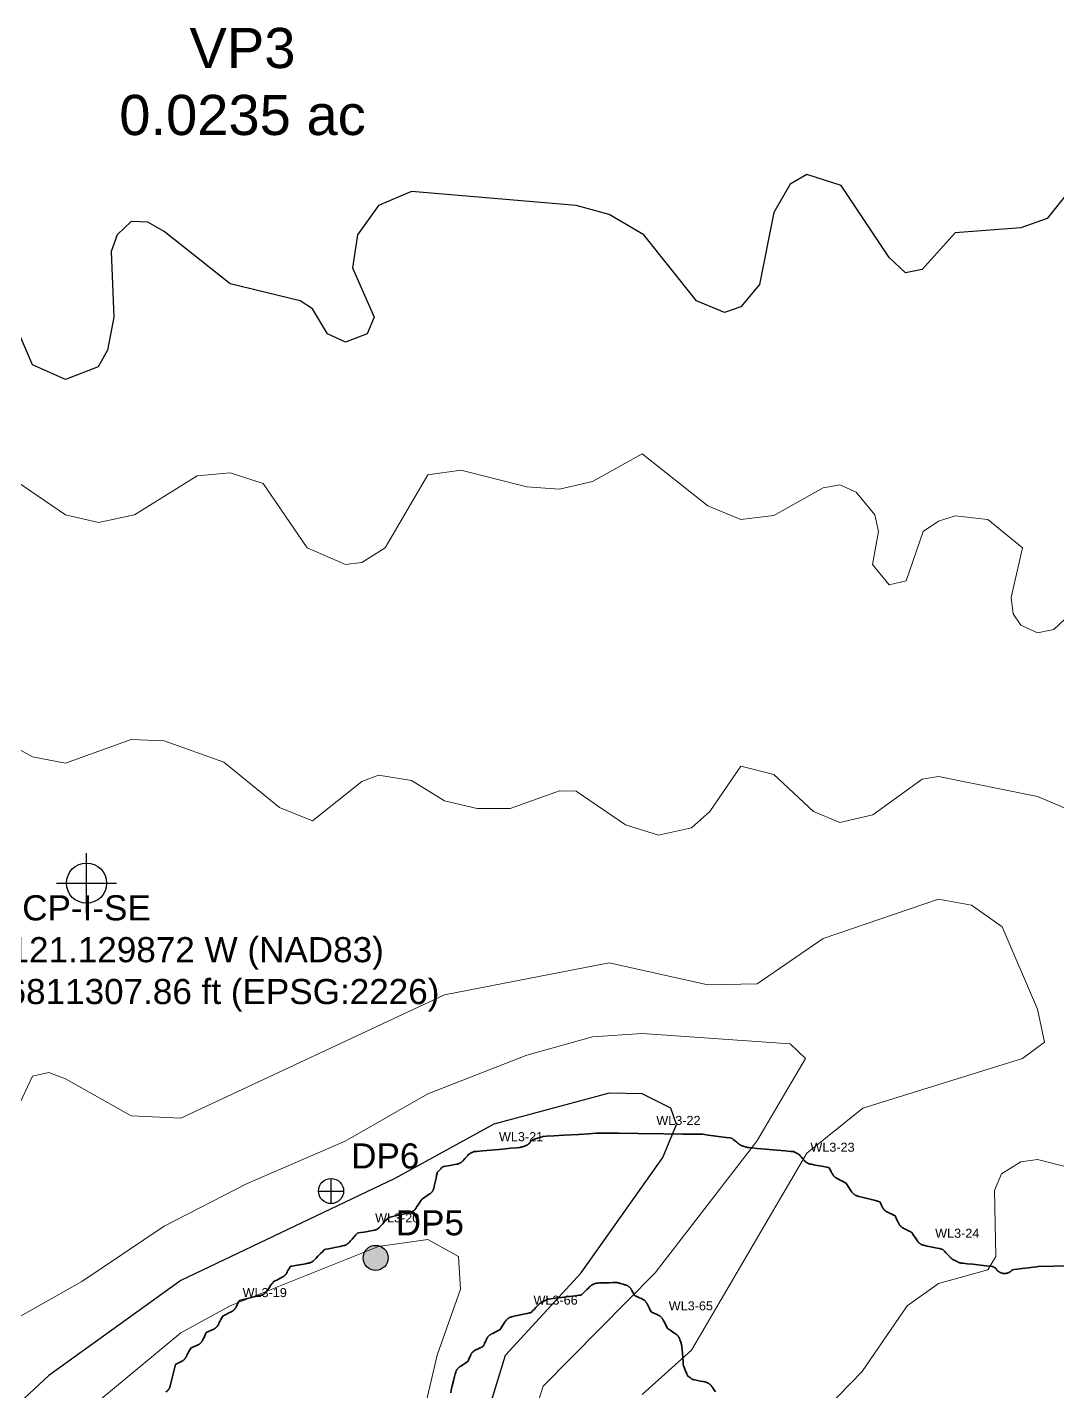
# Model space of a CAD drawing. Extents: x 6810325 to 6812275, y 1878569 to 1880689.
# Drawn here: x 6811296.1 to 6811501.3, y 1879629.4 to 1879901.1 of the extents above; entities that cross this region are included whole.
import ezdxf
from ezdxf.enums import TextEntityAlignment as Align

# ---------------------------------------------------------------- set-up
doc = ezdxf.new("R2010")
doc.units = 21
doc.header["$LTSCALE"] = 10
doc.header["$MEASUREMENT"] = 0
for name, color, linetype, lineweight in [('ANNO-LABELS', 7, 'CONTINUOUS', 18), ('ANNO-POINT-LABELS', 7, 'CONTINUOUS', 13), ('TOPO-CONTOUR-MAJOR', 34, 'CONTINUOUS', 30), ('TOPO-CONTOUR-MINOR', 36, 'CONTINUOUS', 13), ('WETL-CONTROL-POINT', 7, 'CONTINUOUS', 25), ('WETL-DATA-POINT', 7, 'CONTINUOUS', 25), ('WETL-FLAG', 2, 'CONTINUOUS', 13), ('WETL-FLAG-ID', 8, 'CONTINUOUS', 13), ('WETL-WETLAND-SWALE', 82, 'CONTINUOUS', 35)]:
    doc.layers.add(name, color=color, linetype=linetype, lineweight=lineweight)
doc.styles.add('LABEL', font='arial.ttf')

# ---------------------------------------------------------------- blocks, each defined once
blk = doc.blocks.new('DP_WETLAND')
at = {"lineweight": -2}
h = blk.add_hatch(color=0, dxfattribs=at)
h.dxf.hatch_style = 1
edge = h.paths.add_edge_path()
edge.add_arc((0, 0), 2.5, 0, 360)
at = {"color": 0, "lineweight": -2}
blk.add_circle((0, 0), 2.5, dxfattribs=at)
blk = doc.blocks.new('DP_UPLAND')
at = {"color": 0, "lineweight": -2}
for p, q in [((-2.5, 0), (2.5, 0)), ((0, -2.5), (0, 2.5))]:
    blk.add_line(p, q, dxfattribs=at)
blk.add_circle((0, 0), 2.5, dxfattribs=at)
blk = doc.blocks.new('CONTROL_POINT')
at = {"color": 0, "lineweight": -2}
for p, q in [((0, -6), (0, 6)), ((-6, 0), (6, 0))]:
    blk.add_line(p, q, dxfattribs=at)
blk.add_circle((0, 0), 4, dxfattribs=at)

msp = doc.modelspace()

# ---------------------------------------------------------------- linework, layer by layer
at = {"layer": 'TOPO-CONTOUR-MAJOR'}
for points, elevation in [([(6811507.07, 1879872.94), (6811499.16, 1879863.04), (6811493.95, 1879861.16), (6811480.82, 1879860.18), (6811474.26, 1879852.91), (6811470.98, 1879852.22), (6811467.7, 1879855.25), (6811458.15, 1879869.61), (6811451.3, 1879871.8), (6811448.01, 1879869.87), (6811444.73, 1879864.21), (6811441.87, 1879849.92), (6811438.17, 1879845.44), (6811434.89, 1879844.3), (6811429.35, 1879846.64), (6811418.86, 1879859.76), (6811411.93, 1879863.85), (6811405.36, 1879865.63), (6811372.56, 1879868.42), (6811365.99, 1879865.63), (6811361.8, 1879859.76), (6811360.81, 1879853.2), (6811365.14, 1879843.36), (6811363.76, 1879840.08), (6811359.43, 1879838.42), (6811355.86, 1879840.08), (6811352.87, 1879845.05), (6811350.42, 1879846.64), (6811336.47, 1879850.05), (6811323.34, 1879860.47), (6811320.06, 1879862.32), (6811316.78, 1879862.42), (6811313.99, 1879859.76), (6811312.78, 1879856.48), (6811313.32, 1879843.36), (6811312.04, 1879836.8), (6811310.19, 1879833.52), (6811303.66, 1879830.95), (6811297.1, 1879833.9), (6811290.53, 1879849.12)], 205), ([(6811383.25, 1879610.42), (6811391.33, 1879636.67), (6811406.38, 1879653.07), (6811422.63, 1879676.04), (6811425.34, 1879682.6), (6811424.23, 1879685.88), (6811418.49, 1879688.73), (6811411.93, 1879688.84), (6811388.96, 1879682.7), (6811369.27, 1879671.85), (6811326.62, 1879651.52), (6811300.38, 1879632.63), (6811290.55, 1879623.54)], 200)]:
    msp.add_lwpolyline(points, dxfattribs=dict(at, elevation=elevation))
at = {"layer": 'TOPO-CONTOUR-MINOR'}
for points, elevation in [([(6811503.81, 1879784.3), (6811500.51, 1879781.16), (6811497.23, 1879780.52), (6811493.95, 1879782.02), (6811492.42, 1879784.3), (6811492.03, 1879787.59), (6811494.24, 1879797.43), (6811487.38, 1879803.1), (6811480.82, 1879803.79), (6811477.54, 1879802.76), (6811474.45, 1879800.71), (6811471.12, 1879790.87), (6811467.7, 1879790.08), (6811464.37, 1879794.15), (6811465.6, 1879800.71), (6811464.83, 1879803.99), (6811461.14, 1879808.52), (6811457.86, 1879809.99), (6811454.58, 1879809.43), (6811444.73, 1879803.86), (6811438.17, 1879803.1), (6811431.61, 1879805.81), (6811418.49, 1879816.17), (6811408.64, 1879810.64), (6811402.08, 1879809.16), (6811395.52, 1879809.58), (6811382.4, 1879812.93), (6811375.84, 1879811.96), (6811367.35, 1879797.43), (6811362.71, 1879794.5), (6811359.43, 1879794.16), (6811351.79, 1879797.43), (6811343.03, 1879810.28), (6811336.47, 1879812.38), (6811329.9, 1879811.78), (6811317.39, 1879803.99), (6811310.22, 1879802.48), (6811303.66, 1879804.02), (6811293.82, 1879810.7)], 204), ([(6811512.19, 1879741.65), (6811497.23, 1879747.91), (6811477.54, 1879751.91), (6811474.26, 1879751.39), (6811464.42, 1879744.26), (6811457.86, 1879742.74), (6811452.65, 1879744.93), (6811444.73, 1879752.3), (6811438.17, 1879753.94), (6811431.99, 1879744.93), (6811428.33, 1879741.69), (6811421.77, 1879740.24), (6811415.21, 1879742.29), (6811405.36, 1879748.99), (6811402.08, 1879749.06), (6811392.24, 1879745.56), (6811385.68, 1879745.53), (6811379.12, 1879747.07), (6811372.56, 1879751.12), (6811365.99, 1879752.17), (6811362.71, 1879750.93), (6811352.87, 1879743.11), (6811346.31, 1879745.71), (6811335.24, 1879754.78), (6811323.34, 1879759.02), (6811316.78, 1879759.26), (6811303.66, 1879754.58), (6811297.1, 1879755.84), (6811287.25, 1879761.24)], 203), ([(6811418.49, 1879628.82), (6811428.33, 1879637.68), (6811451.3, 1879676.89), (6811462.47, 1879685.88), (6811494.28, 1879695.72), (6811498.66, 1879699), (6811497.24, 1879705.56), (6811490.2, 1879721.97), (6811484.1, 1879726.29), (6811477.54, 1879727.47), (6811454.58, 1879719.68), (6811441.45, 1879710.6), (6811431.61, 1879710.45), (6811411.93, 1879714.82), (6811379.12, 1879708.42), (6811326.62, 1879683.85), (6811316.78, 1879684.32), (6811303.66, 1879691.67), (6811300.38, 1879692.99), (6811297.1, 1879692.26), (6811294.1, 1879685.88)], 202), ([(6811391.29, 1879607.14), (6811398.8, 1879630.48), (6811421.1, 1879653.07), (6811441.37, 1879679.32), (6811451.03, 1879695.72), (6811448.01, 1879698.69), (6811418.49, 1879700.74), (6811408.64, 1879700.08), (6811395.52, 1879696.41), (6811375.84, 1879688.69), (6811359.4, 1879679.32), (6811339.75, 1879670.77), (6811323.34, 1879662.34), (6811306.94, 1879651.35), (6811283.97, 1879638.42), (6811270.85, 1879632.55), (6811264.29, 1879627.27)], 201), ([(6811448.01, 1879618.7), (6811462.3, 1879633.39), (6811471.26, 1879646.51), (6811477.54, 1879650.92), (6811487.38, 1879653.69), (6811488.94, 1879656.35), (6811488.68, 1879669.48), (6811490.07, 1879672.76), (6811493.95, 1879675.2), (6811497.23, 1879675.65), (6811503.79, 1879673.95)], 203), ([(6811372.31, 1879613.7), (6811377.68, 1879636.67), (6811382.35, 1879649.79), (6811381.93, 1879656.35), (6811375.84, 1879659.68), (6811365.99, 1879658.31), (6811336.47, 1879646.51), (6811326.62, 1879641.1), (6811297.1, 1879616.62)], 199)]:
    msp.add_lwpolyline(points, dxfattribs=dict(at, elevation=elevation))
at = {"layer": 'WETL-FLAG'}
for p in [(6811420.14, 1879680.78), (6811388.8, 1879677.54), (6811450.82, 1879675.44), (6811364.13, 1879661.37), (6811475.66, 1879658.31), (6811337.75, 1879646.49), (6811395.68, 1879644.99), (6811422.61, 1879643.85)]:
    msp.add_point(p, dxfattribs=at)
at = {"layer": 'WETL-WETLAND-SWALE'}
for points in [[(6811323.67, 1879629.35), (6811323.82, 1879629.45), (6811323.86, 1879629.48), (6811323.9, 1879629.52), (6811323.94, 1879629.55), (6811323.98, 1879629.59), (6811324.01, 1879629.62), (6811324.05, 1879629.66), (6811324.09, 1879629.7), (6811324.12, 1879629.73), (6811324.15, 1879629.77), (6811324.19, 1879629.81), (6811324.22, 1879629.86), (6811324.25, 1879629.9), (6811324.28, 1879629.94), (6811324.3, 1879629.98), (6811324.33, 1879630.03), (6811324.36, 1879630.07), (6811324.38, 1879630.12), (6811324.4, 1879630.16), (6811324.43, 1879630.21), (6811324.45, 1879630.26), (6811324.47, 1879630.3), (6811324.48, 1879630.35), (6811324.5, 1879630.4), (6811324.52, 1879630.45), (6811324.53, 1879630.5), (6811324.61, 1879630.8), (6811324.74, 1879631.35), (6811324.93, 1879632.15), (6811325.19, 1879633.2), (6811325.38, 1879634), (6811325.5, 1879634.53), (6811325.57, 1879634.8), (6811325.57, 1879634.81), (6811325.58, 1879634.82), (6811325.59, 1879634.83), (6811325.59, 1879634.84), (6811325.6, 1879634.84), (6811325.69, 1879634.89), (6811325.84, 1879634.96), (6811326.07, 1879635.08), (6811326.38, 1879635.23), (6811326.61, 1879635.35), (6811326.79, 1879635.44), (6811326.9, 1879635.49), (6811326.94, 1879635.52), (6811326.99, 1879635.55), (6811327.03, 1879635.58), (6811327.08, 1879635.6), (6811327.12, 1879635.64), (6811327.16, 1879635.67), (6811327.2, 1879635.7), (6811327.24, 1879635.73), (6811327.28, 1879635.77), (6811327.32, 1879635.8), (6811327.35, 1879635.84), (6811327.39, 1879635.88), (6811327.43, 1879635.92), (6811327.46, 1879635.96), (6811327.49, 1879636), (6811327.53, 1879636.04), (6811327.56, 1879636.08), (6811327.59, 1879636.12), (6811327.62, 1879636.17), (6811327.64, 1879636.21), (6811327.67, 1879636.25), (6811327.75, 1879636.4), (6811327.87, 1879636.64), (6811328.05, 1879636.97), (6811328.27, 1879637.41), (6811328.44, 1879637.73), (6811328.56, 1879637.96), (6811328.62, 1879638.07), (6811328.63, 1879638.08), (6811328.63, 1879638.09), (6811328.64, 1879638.1), (6811328.65, 1879638.11), (6811328.66, 1879638.11), (6811328.75, 1879638.15), (6811328.92, 1879638.22), (6811329.17, 1879638.33), (6811329.49, 1879638.47), (6811329.74, 1879638.58), (6811329.93, 1879638.66), (6811330.05, 1879638.71), (6811330.09, 1879638.73), (6811330.14, 1879638.76), (6811330.18, 1879638.78), (6811330.23, 1879638.81), (6811330.27, 1879638.84), (6811330.31, 1879638.86), (6811330.36, 1879638.89), (6811330.4, 1879638.93), (6811330.44, 1879638.96), (6811330.48, 1879638.99), (6811330.52, 1879639.02), (6811330.56, 1879639.06), (6811330.59, 1879639.09), (6811330.63, 1879639.13), (6811330.66, 1879639.17), (6811330.7, 1879639.21), (6811330.73, 1879639.25), (6811330.76, 1879639.29), (6811330.79, 1879639.33), (6811330.83, 1879639.37), (6811330.85, 1879639.41), (6811330.88, 1879639.46), (6811330.91, 1879639.5), (6811330.93, 1879639.55), (6811330.96, 1879639.59), (6811331.02, 1879639.72), (6811331.12, 1879639.92), (6811331.26, 1879640.21), (6811331.43, 1879640.58), (6811331.56, 1879640.86), (6811331.65, 1879641.05), (6811331.7, 1879641.15), (6811331.7, 1879641.16), (6811331.71, 1879641.17), (6811331.72, 1879641.18), (6811331.73, 1879641.18), (6811331.74, 1879641.19), (6811331.83, 1879641.23), (6811332.01, 1879641.31), (6811332.27, 1879641.43), (6811332.62, 1879641.58), (6811332.89, 1879641.71), (6811333.08, 1879641.79), (6811333.2, 1879641.85), (6811333.24, 1879641.87), (6811333.28, 1879641.89), (6811333.32, 1879641.92), (6811333.36, 1879641.94), (6811333.4, 1879641.97), (6811333.44, 1879641.99), (6811333.48, 1879642.02), (6811333.52, 1879642.05), (6811333.56, 1879642.08), (6811333.6, 1879642.11), (6811333.63, 1879642.14), (6811333.67, 1879642.17), (6811333.7, 1879642.21), (6811333.74, 1879642.24), (6811333.77, 1879642.27), (6811333.8, 1879642.31), (6811333.83, 1879642.35), (6811333.86, 1879642.38), (6811333.89, 1879642.42), (6811333.92, 1879642.46), (6811333.95, 1879642.5), (6811333.98, 1879642.54), (6811334, 1879642.58), (6811334.03, 1879642.62), (6811334.05, 1879642.66), (6811334.12, 1879642.79), (6811334.24, 1879643.03), (6811334.41, 1879643.35), (6811334.63, 1879643.78), (6811334.8, 1879644.09), (6811334.91, 1879644.31), (6811334.97, 1879644.43), (6811334.98, 1879644.44), (6811334.99, 1879644.45), (6811334.99, 1879644.45), (6811335, 1879644.46), (6811335.02, 1879644.47), (6811335.13, 1879644.53), (6811335.35, 1879644.64), (6811335.67, 1879644.8), (6811336.09, 1879645.01), (6811336.42, 1879645.18), (6811336.66, 1879645.3), (6811336.8, 1879645.37), (6811336.84, 1879645.4), (6811336.89, 1879645.42), (6811336.93, 1879645.45), (6811336.98, 1879645.48), (6811337.02, 1879645.51), (6811337.06, 1879645.55), (6811337.1, 1879645.58), (6811337.14, 1879645.61), (6811337.18, 1879645.65), (6811337.22, 1879645.68), (6811337.26, 1879645.72), (6811337.29, 1879645.76), (6811337.33, 1879645.8), (6811337.36, 1879645.84), (6811337.4, 1879645.88), (6811337.43, 1879645.92), (6811337.46, 1879645.96), (6811337.49, 1879646.01), (6811337.52, 1879646.05), (6811337.55, 1879646.1), (6811337.57, 1879646.14), (6811337.63, 1879646.26), (6811337.73, 1879646.44), (6811337.85, 1879646.69), (6811338.02, 1879647.01), (6811338.14, 1879647.25), (6811338.22, 1879647.41), (6811338.27, 1879647.5), (6811338.27, 1879647.51), (6811338.28, 1879647.52), (6811338.29, 1879647.52), (6811338.3, 1879647.53), (6811338.31, 1879647.53), (6811338.58, 1879647.6), (6811339.12, 1879647.73), (6811339.92, 1879647.93), (6811340.98, 1879648.19), (6811341.78, 1879648.39), (6811342.34, 1879648.52), (6811342.64, 1879648.6), (6811342.69, 1879648.61), (6811342.74, 1879648.63), (6811342.78, 1879648.65), (6811342.83, 1879648.67), (6811342.88, 1879648.69), (6811342.93, 1879648.71), (6811342.97, 1879648.73), (6811343.02, 1879648.75), (6811343.06, 1879648.78), (6811343.11, 1879648.8), (6811343.15, 1879648.83), (6811343.19, 1879648.86), (6811343.24, 1879648.89), (6811343.28, 1879648.92), (6811343.32, 1879648.95), (6811343.36, 1879648.98), (6811343.4, 1879649.01), (6811343.44, 1879649.05), (6811343.47, 1879649.08), (6811343.51, 1879649.12), (6811343.55, 1879649.15), (6811343.58, 1879649.19), (6811343.61, 1879649.23), (6811343.65, 1879649.27), (6811343.68, 1879649.31), (6811343.78, 1879649.45), (6811343.96, 1879649.7), (6811344.21, 1879650.06), (6811344.53, 1879650.52), (6811344.78, 1879650.87), (6811344.94, 1879651.1), (6811345.03, 1879651.22), (6811345.03, 1879651.23), (6811345.04, 1879651.24), (6811345.05, 1879651.25), (6811345.06, 1879651.25), (6811345.07, 1879651.26), (6811345.19, 1879651.32), (6811345.42, 1879651.44), (6811345.76, 1879651.62), (6811346.21, 1879651.86), (6811346.56, 1879652.04), (6811346.81, 1879652.17), (6811346.95, 1879652.24), (6811347, 1879652.27), (6811347.04, 1879652.3), (6811347.08, 1879652.32), (6811347.12, 1879652.35), (6811347.16, 1879652.38), (6811347.2, 1879652.41), (6811347.24, 1879652.44), (6811347.28, 1879652.47), (6811347.31, 1879652.51), (6811347.35, 1879652.54), (6811347.39, 1879652.57), (6811347.42, 1879652.61), (6811347.45, 1879652.65), (6811347.49, 1879652.68), (6811347.52, 1879652.72), (6811347.55, 1879652.76), (6811347.58, 1879652.8), (6811347.61, 1879652.84), (6811347.64, 1879652.88), (6811347.66, 1879652.92), (6811347.69, 1879652.97), (6811347.75, 1879653.08), (6811347.85, 1879653.25), (6811347.98, 1879653.5), (6811348.15, 1879653.81), (6811348.28, 1879654.05), (6811348.37, 1879654.21), (6811348.41, 1879654.3), (6811348.42, 1879654.31), (6811348.43, 1879654.31), (6811348.44, 1879654.32), (6811348.45, 1879654.33), (6811348.46, 1879654.33), (6811348.69, 1879654.37), (6811349.15, 1879654.46), (6811349.84, 1879654.58), (6811350.74, 1879654.75), (6811351.44, 1879654.88), (6811351.91, 1879654.97), (6811352.18, 1879655.02), (6811352.23, 1879655.03), (6811352.28, 1879655.04), (6811352.33, 1879655.06), (6811352.38, 1879655.07), (6811352.42, 1879655.09), (6811352.47, 1879655.11), (6811352.52, 1879655.12), (6811352.56, 1879655.14), (6811352.61, 1879655.17), (6811352.66, 1879655.19), (6811352.7, 1879655.21), (6811352.75, 1879655.24), (6811352.79, 1879655.26), (6811352.83, 1879655.29), (6811352.88, 1879655.32), (6811352.92, 1879655.35), (6811352.96, 1879655.38), (6811353, 1879655.41), (6811353.04, 1879655.44), (6811353.08, 1879655.48), (6811353.11, 1879655.51), (6811353.27, 1879655.67), (6811353.55, 1879655.95), (6811353.95, 1879656.36), (6811354.47, 1879656.89), (6811354.86, 1879657.28), (6811355.13, 1879657.55), (6811355.26, 1879657.69), (6811355.27, 1879657.7), (6811355.28, 1879657.71), (6811355.29, 1879657.71), (6811355.3, 1879657.72), (6811355.31, 1879657.72), (6811355.56, 1879657.77), (6811356.03, 1879657.86), (6811356.72, 1879658), (6811357.65, 1879658.19), (6811358.36, 1879658.33), (6811358.84, 1879658.43), (6811359.11, 1879658.48), (6811359.15, 1879658.49), (6811359.2, 1879658.51), (6811359.24, 1879658.52), (6811359.29, 1879658.53), (6811359.33, 1879658.55), (6811359.37, 1879658.57), (6811359.42, 1879658.58), (6811359.46, 1879658.6), (6811359.5, 1879658.62), (6811359.54, 1879658.64), (6811359.58, 1879658.66), (6811359.62, 1879658.68), (6811359.66, 1879658.71), (6811359.7, 1879658.73), (6811359.74, 1879658.76), (6811359.78, 1879658.78), (6811359.82, 1879658.81), (6811359.85, 1879658.83), (6811359.89, 1879658.86), (6811359.93, 1879658.89), (6811359.96, 1879658.92), (6811360, 1879658.95), (6811360.03, 1879658.98), (6811360.06, 1879659.02), (6811360.09, 1879659.05), (6811360.22, 1879659.19), (6811360.44, 1879659.44), (6811360.76, 1879659.79), (6811361.17, 1879660.26), (6811361.48, 1879660.61), (6811361.69, 1879660.84), (6811361.8, 1879660.96), (6811361.81, 1879660.97), (6811361.82, 1879660.98), (6811361.83, 1879660.98), (6811361.84, 1879660.99), (6811361.85, 1879660.99), (6811362.06, 1879661.03), (6811362.47, 1879661.09), (6811363.07, 1879661.19), (6811363.86, 1879661.32), (6811364.47, 1879661.43), (6811364.9, 1879661.5), (6811365.13, 1879661.54), (6811365.18, 1879661.55), (6811365.22, 1879661.56), (6811365.27, 1879661.57), (6811365.31, 1879661.58), (6811365.36, 1879661.6), (6811365.4, 1879661.61), (6811365.45, 1879661.63), (6811365.49, 1879661.65), (6811365.53, 1879661.66), (6811365.58, 1879661.68), (6811365.62, 1879661.7), (6811365.66, 1879661.72), (6811365.7, 1879661.75), (6811365.74, 1879661.77), (6811365.78, 1879661.79), (6811365.82, 1879661.82), (6811365.86, 1879661.85), (6811365.9, 1879661.87), (6811365.94, 1879661.9), (6811365.98, 1879661.93), (6811366.01, 1879661.96), (6811366.05, 1879661.99), (6811366.08, 1879662.02), (6811366.12, 1879662.05), (6811366.15, 1879662.09), (6811366.29, 1879662.23), (6811366.52, 1879662.48), (6811366.86, 1879662.85), (6811367.3, 1879663.33), (6811367.64, 1879663.69), (6811367.86, 1879663.93), (6811367.98, 1879664.05), (6811367.99, 1879664.06), (6811368, 1879664.07), (6811368.01, 1879664.08), (6811368.02, 1879664.08), (6811368.03, 1879664.08), (6811368.3, 1879664.15), (6811368.83, 1879664.28), (6811369.63, 1879664.46), (6811370.68, 1879664.71), (6811371.48, 1879664.9), (6811372.03, 1879665.04), (6811372.33, 1879665.11), (6811372.37, 1879665.12), (6811372.42, 1879665.14), (6811372.46, 1879665.15), (6811372.51, 1879665.17), (6811372.55, 1879665.19), (6811372.59, 1879665.2), (6811372.64, 1879665.22), (6811372.68, 1879665.24), (6811372.72, 1879665.27), (6811372.76, 1879665.29), (6811372.8, 1879665.31), (6811372.85, 1879665.34), (6811372.89, 1879665.36), (6811372.92, 1879665.39), (6811372.96, 1879665.41), (6811373, 1879665.44), (6811373.04, 1879665.47), (6811373.08, 1879665.5), (6811373.11, 1879665.53), (6811373.15, 1879665.56), (6811373.18, 1879665.6), (6811373.22, 1879665.63), (6811373.25, 1879665.66), (6811373.28, 1879665.7), (6811373.31, 1879665.74), (6811373.34, 1879665.77), (6811373.37, 1879665.81), (6811373.4, 1879665.85), (6811373.43, 1879665.89), (6811373.52, 1879666.02), (6811373.67, 1879666.26), (6811373.89, 1879666.59), (6811374.17, 1879667.02), (6811374.39, 1879667.35), (6811374.53, 1879667.57), (6811374.61, 1879667.68), (6811374.61, 1879667.69), (6811374.62, 1879667.7), (6811374.63, 1879667.71), (6811374.64, 1879667.72), (6811374.65, 1879667.73), (6811374.75, 1879667.8), (6811374.95, 1879667.93), (6811375.24, 1879668.12), (6811375.62, 1879668.38), (6811375.92, 1879668.58), (6811376.13, 1879668.72), (6811376.25, 1879668.8), (6811376.29, 1879668.83), (6811376.33, 1879668.86), (6811376.37, 1879668.89), (6811376.41, 1879668.92), (6811376.44, 1879668.95), (6811376.48, 1879668.99), (6811376.51, 1879669.02), (6811376.54, 1879669.06), (6811376.58, 1879669.09), (6811376.61, 1879669.13), (6811376.64, 1879669.16), (6811376.67, 1879669.2), (6811376.7, 1879669.24), (6811376.72, 1879669.28), (6811376.75, 1879669.32), (6811376.78, 1879669.36), (6811376.8, 1879669.4), (6811376.83, 1879669.44), (6811376.85, 1879669.48), (6811376.87, 1879669.53), (6811376.89, 1879669.57), (6811376.91, 1879669.61), (6811376.93, 1879669.66), (6811376.95, 1879669.7), (6811376.97, 1879669.75), (6811376.98, 1879669.79), (6811377, 1879669.84), (6811377.01, 1879669.88), (6811377.02, 1879669.93), (6811377.07, 1879670.16), (6811377.16, 1879670.56), (6811377.29, 1879671.15), (6811377.46, 1879671.91), (6811377.58, 1879672.49), (6811377.67, 1879672.87), (6811377.71, 1879673.07), (6811377.71, 1879673.09), (6811377.72, 1879673.1), (6811377.72, 1879673.11), (6811377.73, 1879673.12), (6811377.74, 1879673.12), (6811377.81, 1879673.19), (6811377.94, 1879673.32), (6811378.13, 1879673.52), (6811378.39, 1879673.77), (6811378.58, 1879673.96), (6811378.71, 1879674.09), (6811378.78, 1879674.16), (6811378.79, 1879674.17), (6811378.8, 1879674.17), (6811378.81, 1879674.18), (6811378.83, 1879674.18), (6811378.84, 1879674.19), (6811379.02, 1879674.22), (6811379.38, 1879674.29), (6811379.91, 1879674.39), (6811380.62, 1879674.52), (6811381.16, 1879674.62), (6811381.54, 1879674.7), (6811381.75, 1879674.74), (6811381.8, 1879674.75), (6811381.84, 1879674.76), (6811381.89, 1879674.77), (6811381.93, 1879674.79), (6811381.98, 1879674.8), (6811382.02, 1879674.82), (6811382.07, 1879674.84), (6811382.11, 1879674.86), (6811382.16, 1879674.88), (6811382.2, 1879674.9), (6811382.24, 1879674.92), (6811382.28, 1879674.94), (6811382.32, 1879674.96), (6811382.36, 1879674.99), (6811382.41, 1879675.02), (6811382.44, 1879675.04), (6811382.48, 1879675.07), (6811382.52, 1879675.1), (6811382.56, 1879675.13), (6811382.6, 1879675.16), (6811382.63, 1879675.19), (6811382.67, 1879675.22), (6811382.7, 1879675.25), (6811382.74, 1879675.29), (6811382.77, 1879675.32), (6811382.86, 1879675.43), (6811383.02, 1879675.6), (6811383.23, 1879675.84), (6811383.5, 1879676.16), (6811383.71, 1879676.39), (6811383.85, 1879676.56), (6811383.92, 1879676.64), (6811383.93, 1879676.65), (6811383.94, 1879676.66), (6811383.95, 1879676.66), (6811383.96, 1879676.67), (6811383.97, 1879676.68), (6811384.04, 1879676.71), (6811384.17, 1879676.78), (6811384.36, 1879676.87), (6811384.61, 1879677), (6811384.8, 1879677.09), (6811384.93, 1879677.15), (6811385, 1879677.19), (6811385.01, 1879677.19), (6811385.02, 1879677.2), (6811385.03, 1879677.2), (6811385.04, 1879677.2), (6811385.05, 1879677.2), (6811385.62, 1879677.25), (6811386.75, 1879677.36), (6811388.43, 1879677.51), (6811390.67, 1879677.71), (6811392.36, 1879677.87), (6811393.51, 1879677.97), (6811394.11, 1879678.03), (6811394.16, 1879678.04), (6811394.21, 1879678.05), (6811394.26, 1879678.06), (6811394.31, 1879678.07), (6811394.36, 1879678.08), (6811394.45, 1879678.11), (6811394.57, 1879678.14), (6811394.72, 1879678.19), (6811394.9, 1879678.25), (6811395.06, 1879678.29), (6811395.17, 1879678.33), (6811395.26, 1879678.36), (6811395.31, 1879678.38), (6811395.36, 1879678.4), (6811395.41, 1879678.42), (6811395.46, 1879678.44), (6811395.5, 1879678.47), (6811395.55, 1879678.49), (6811395.6, 1879678.52), (6811395.65, 1879678.55), (6811395.69, 1879678.58), (6811395.73, 1879678.61), (6811395.78, 1879678.64), (6811395.82, 1879678.67), (6811395.86, 1879678.71), (6811395.9, 1879678.74), (6811395.94, 1879678.78), (6811395.98, 1879678.81), (6811396.02, 1879678.85), (6811396.08, 1879678.92), (6811396.17, 1879679.01), (6811396.28, 1879679.14), (6811396.42, 1879679.29), (6811396.52, 1879679.4), (6811396.59, 1879679.48), (6811396.63, 1879679.53), (6811396.64, 1879679.54), (6811396.65, 1879679.54), (6811396.66, 1879679.55), (6811396.67, 1879679.56), (6811396.69, 1879679.56), (6811396.82, 1879679.6), (6811397.07, 1879679.68), (6811397.44, 1879679.8), (6811397.94, 1879679.96), (6811398.31, 1879680.07), (6811398.57, 1879680.15), (6811398.7, 1879680.19), (6811398.71, 1879680.2), (6811398.73, 1879680.2), (6811398.74, 1879680.2), (6811398.76, 1879680.2), (6811398.77, 1879680.21), (6811399.49, 1879680.25), (6811400.9, 1879680.34), (6811403.01, 1879680.47), (6811405.81, 1879680.64), (6811407.92, 1879680.77), (6811409.34, 1879680.86), (6811410.05, 1879680.9), (6811410.07, 1879680.91), (6811411.36, 1879680.89), (6811413.91, 1879680.86), (6811417.73, 1879680.81), (6811422.81, 1879680.75), (6811426.64, 1879680.7), (6811429.19, 1879680.67), (6811430.49, 1879680.65), (6811430.52, 1879680.65), (6811430.9, 1879680.6), (6811431.63, 1879680.5), (6811432.71, 1879680.36), (6811434.15, 1879680.18), (6811435.23, 1879680.04), (6811435.95, 1879679.94), (6811436.32, 1879679.89), (6811436.33, 1879679.89), (6811436.34, 1879679.89), (6811436.35, 1879679.88), (6811436.36, 1879679.88), (6811436.37, 1879679.87), (6811436.47, 1879679.8), (6811436.65, 1879679.65), (6811436.91, 1879679.43), (6811437.27, 1879679.14), (6811437.54, 1879678.92), (6811437.74, 1879678.76), (6811437.85, 1879678.67), (6811437.89, 1879678.64), (6811437.93, 1879678.61), (6811437.97, 1879678.59), (6811438.01, 1879678.56), (6811438.05, 1879678.54), (6811438.09, 1879678.51), (6811438.13, 1879678.49), (6811438.18, 1879678.47), (6811438.22, 1879678.45), (6811438.26, 1879678.43), (6811438.31, 1879678.41), (6811438.35, 1879678.39), (6811438.4, 1879678.38), (6811438.49, 1879678.35), (6811438.62, 1879678.31), (6811438.8, 1879678.25), (6811439.03, 1879678.18), (6811439.21, 1879678.12), (6811439.35, 1879678.08), (6811439.44, 1879678.05), (6811439.5, 1879678.04), (6811439.55, 1879678.03), (6811439.6, 1879678.02), (6811439.65, 1879678.01), (6811439.71, 1879678), (6811440.3, 1879677.95), (6811441.43, 1879677.84), (6811443.1, 1879677.69), (6811445.32, 1879677.5), (6811446.98, 1879677.35), (6811448.09, 1879677.25), (6811448.65, 1879677.2), (6811448.66, 1879677.2), (6811448.68, 1879677.19), (6811448.69, 1879677.19), (6811448.7, 1879677.19), (6811448.71, 1879677.18), (6811448.78, 1879677.15), (6811448.91, 1879677.09), (6811449.09, 1879676.99), (6811449.34, 1879676.87), (6811449.53, 1879676.78), (6811449.66, 1879676.71), (6811449.73, 1879676.68), (6811449.74, 1879676.67), (6811449.75, 1879676.66), (6811449.76, 1879676.66), (6811449.76, 1879676.65), (6811449.77, 1879676.64), (6811449.85, 1879676.56), (6811449.99, 1879676.39), (6811450.19, 1879676.16), (6811450.47, 1879675.84), (6811450.68, 1879675.6), (6811450.83, 1879675.43), (6811450.92, 1879675.32), (6811450.96, 1879675.29), (6811450.99, 1879675.25), (6811451.03, 1879675.22), (6811451.06, 1879675.19), (6811451.1, 1879675.16), (6811451.13, 1879675.13), (6811451.17, 1879675.1), (6811451.21, 1879675.07), (6811451.25, 1879675.04), (6811451.29, 1879675.01), (6811451.33, 1879674.99), (6811451.37, 1879674.96), (6811451.41, 1879674.94), (6811451.45, 1879674.92), (6811451.49, 1879674.9), (6811451.54, 1879674.88), (6811451.58, 1879674.86), (6811451.62, 1879674.84), (6811451.67, 1879674.82), (6811451.71, 1879674.8), (6811451.76, 1879674.79), (6811451.8, 1879674.77), (6811451.85, 1879674.76), (6811451.9, 1879674.75), (6811451.94, 1879674.74), (6811452.21, 1879674.68), (6811452.69, 1879674.59), (6811453.39, 1879674.46), (6811454.3, 1879674.28), (6811454.99, 1879674.15), (6811455.46, 1879674.07), (6811455.69, 1879674.02), (6811455.71, 1879674.02), (6811455.72, 1879674.01), (6811455.72, 1879674.01), (6811455.73, 1879674), (6811455.74, 1879673.99), (6811455.79, 1879673.9), (6811455.88, 1879673.74), (6811456.01, 1879673.5), (6811456.18, 1879673.18), (6811456.32, 1879672.94), (6811456.41, 1879672.76), (6811456.48, 1879672.65), (6811456.5, 1879672.6), (6811456.53, 1879672.56), (6811456.56, 1879672.52), (6811456.59, 1879672.48), (6811456.62, 1879672.44), (6811456.65, 1879672.4), (6811456.68, 1879672.37), (6811456.71, 1879672.33), (6811456.74, 1879672.29), (6811456.78, 1879672.26), (6811456.81, 1879672.22), (6811456.85, 1879672.19), (6811456.89, 1879672.16), (6811456.92, 1879672.13), (6811456.96, 1879672.1), (6811457, 1879672.07), (6811457.04, 1879672.04), (6811457.08, 1879672.01), (6811457.12, 1879671.98), (6811457.16, 1879671.96), (6811457.21, 1879671.93), (6811457.35, 1879671.86), (6811457.59, 1879671.73), (6811457.94, 1879671.55), (6811458.38, 1879671.32), (6811458.72, 1879671.14), (6811458.95, 1879671.02), (6811459.07, 1879670.96), (6811459.08, 1879670.95), (6811459.09, 1879670.95), (6811459.1, 1879670.94), (6811459.1, 1879670.93), (6811459.11, 1879670.92), (6811459.19, 1879670.81), (6811459.33, 1879670.59), (6811459.54, 1879670.27), (6811459.82, 1879669.84), (6811460.03, 1879669.51), (6811460.18, 1879669.28), (6811460.27, 1879669.15), (6811460.3, 1879669.11), (6811460.33, 1879669.07), (6811460.36, 1879669.04), (6811460.39, 1879669), (6811460.42, 1879668.97), (6811460.45, 1879668.93), (6811460.48, 1879668.9), (6811460.51, 1879668.87), (6811460.55, 1879668.84), (6811460.58, 1879668.8), (6811460.62, 1879668.77), (6811460.65, 1879668.74), (6811460.69, 1879668.72), (6811460.73, 1879668.69), (6811460.76, 1879668.66), (6811460.8, 1879668.64), (6811460.84, 1879668.61), (6811460.88, 1879668.59), (6811460.92, 1879668.56), (6811460.96, 1879668.54), (6811461, 1879668.52), (6811461.04, 1879668.5), (6811461.08, 1879668.48), (6811461.13, 1879668.46), (6811461.17, 1879668.44), (6811461.21, 1879668.43), (6811461.26, 1879668.41), (6811461.3, 1879668.4), (6811461.34, 1879668.38), (6811461.65, 1879668.3), (6811462.23, 1879668.15), (6811463.07, 1879667.94), (6811464.17, 1879667.65), (6811465, 1879667.44), (6811465.56, 1879667.3), (6811465.84, 1879667.23), (6811465.85, 1879667.22), (6811465.86, 1879667.22), (6811465.87, 1879667.21), (6811465.88, 1879667.2), (6811465.88, 1879667.19), (6811465.92, 1879667.12), (6811465.98, 1879666.99), (6811466.06, 1879666.8), (6811466.18, 1879666.55), (6811466.27, 1879666.35), (6811466.34, 1879666.2), (6811466.38, 1879666.1), (6811466.4, 1879666.06), (6811466.43, 1879666.02), (6811466.45, 1879665.97), (6811466.48, 1879665.93), (6811466.51, 1879665.89), (6811466.53, 1879665.85), (6811466.56, 1879665.81), (6811466.59, 1879665.77), (6811466.62, 1879665.73), (6811466.65, 1879665.7), (6811466.69, 1879665.66), (6811466.72, 1879665.62), (6811466.75, 1879665.59), (6811466.79, 1879665.55), (6811466.82, 1879665.52), (6811466.86, 1879665.49), (6811466.9, 1879665.46), (6811466.94, 1879665.42), (6811466.98, 1879665.39), (6811467.02, 1879665.37), (6811467.06, 1879665.34), (6811467.1, 1879665.31), (6811467.14, 1879665.29), (6811467.18, 1879665.26), (6811467.22, 1879665.24), (6811467.36, 1879665.17), (6811467.57, 1879665.06), (6811467.88, 1879664.91), (6811468.27, 1879664.72), (6811468.57, 1879664.57), (6811468.78, 1879664.47), (6811468.88, 1879664.42), (6811468.89, 1879664.41), (6811468.9, 1879664.41), (6811468.91, 1879664.4), (6811468.92, 1879664.39), (6811468.92, 1879664.38), (6811468.97, 1879664.28), (6811469.05, 1879664.1), (6811469.17, 1879663.84), (6811469.33, 1879663.49), (6811469.45, 1879663.21), (6811469.54, 1879663.02), (6811469.6, 1879662.9), (6811469.62, 1879662.86), (6811469.65, 1879662.81), (6811469.67, 1879662.77), (6811469.69, 1879662.73), (6811469.72, 1879662.69), (6811469.75, 1879662.65), (6811469.77, 1879662.61), (6811469.8, 1879662.58), (6811469.83, 1879662.54), (6811469.86, 1879662.5), (6811469.89, 1879662.47), (6811469.92, 1879662.43), (6811469.96, 1879662.4), (6811469.99, 1879662.36), (6811470.02, 1879662.33), (6811470.06, 1879662.3), (6811470.09, 1879662.27), (6811470.13, 1879662.24), (6811470.17, 1879662.21), (6811470.21, 1879662.18), (6811470.24, 1879662.15), (6811470.28, 1879662.12), (6811470.32, 1879662.1), (6811470.36, 1879662.07), (6811470.41, 1879662.05), (6811470.54, 1879661.98), (6811470.78, 1879661.85), (6811471.11, 1879661.68), (6811471.53, 1879661.46), (6811471.86, 1879661.29), (6811472.07, 1879661.18), (6811472.19, 1879661.12), (6811472.2, 1879661.11), (6811472.21, 1879661.1), (6811472.22, 1879661.1), (6811472.23, 1879661.09), (6811472.23, 1879661.08), (6811472.31, 1879660.97), (6811472.45, 1879660.75), (6811472.65, 1879660.44), (6811472.92, 1879660.02), (6811473.13, 1879659.7), (6811473.28, 1879659.48), (6811473.37, 1879659.34), (6811473.4, 1879659.3), (6811473.43, 1879659.26), (6811473.46, 1879659.23), (6811473.49, 1879659.19), (6811473.53, 1879659.15), (6811473.56, 1879659.12), (6811473.59, 1879659.08), (6811473.63, 1879659.05), (6811473.66, 1879659.01), (6811473.7, 1879658.98), (6811473.74, 1879658.95), (6811473.78, 1879658.92), (6811473.82, 1879658.89), (6811473.86, 1879658.86), (6811473.9, 1879658.83), (6811473.94, 1879658.81), (6811473.98, 1879658.78), (6811474.02, 1879658.76), (6811474.06, 1879658.73), (6811474.11, 1879658.71), (6811474.15, 1879658.69), (6811474.19, 1879658.67), (6811474.24, 1879658.65), (6811474.28, 1879658.63), (6811474.33, 1879658.62), (6811474.38, 1879658.6), (6811474.42, 1879658.59), (6811474.47, 1879658.57), (6811474.52, 1879658.56), (6811474.79, 1879658.5), (6811475.28, 1879658.39), (6811476, 1879658.24), (6811476.94, 1879658.04), (6811477.64, 1879657.89), (6811478.12, 1879657.79), (6811478.36, 1879657.74), (6811478.37, 1879657.73), (6811478.39, 1879657.73), (6811478.4, 1879657.72), (6811478.41, 1879657.71), (6811478.41, 1879657.71), (6811478.52, 1879657.6), (6811478.71, 1879657.39), (6811479, 1879657.08), (6811479.39, 1879656.67), (6811479.68, 1879656.36), (6811479.89, 1879656.14), (6811480.01, 1879656.02), (6811480.04, 1879655.99), (6811480.07, 1879655.96), (6811480.1, 1879655.93), (6811480.14, 1879655.9), (6811480.17, 1879655.87), (6811480.2, 1879655.85), (6811480.24, 1879655.82), (6811480.27, 1879655.8), (6811480.31, 1879655.77), (6811480.35, 1879655.75), (6811480.38, 1879655.73), (6811480.42, 1879655.7), (6811480.46, 1879655.68), (6811480.54, 1879655.64), (6811480.67, 1879655.57), (6811480.84, 1879655.49), (6811481.06, 1879655.38), (6811481.23, 1879655.29), (6811481.36, 1879655.22), (6811481.44, 1879655.18), (6811481.48, 1879655.16), (6811481.53, 1879655.15), (6811481.57, 1879655.13), (6811481.61, 1879655.11), (6811481.65, 1879655.1), (6811481.7, 1879655.08), (6811481.74, 1879655.07), (6811481.79, 1879655.06), (6811481.83, 1879655.05), (6811481.87, 1879655.04), (6811481.92, 1879655.03), (6811481.96, 1879655.02), (6811482.01, 1879655.01), (6811482.43, 1879654.97), (6811483.21, 1879654.89), (6811484.37, 1879654.76), (6811485.9, 1879654.6), (6811487.05, 1879654.48), (6811487.82, 1879654.4), (6811488.21, 1879654.36), (6811488.22, 1879654.36), (6811488.24, 1879654.36), (6811488.25, 1879654.35), (6811488.26, 1879654.35), (6811488.27, 1879654.34), (6811488.32, 1879654.32), (6811488.4, 1879654.27), (6811488.51, 1879654.21), (6811488.66, 1879654.12), (6811488.78, 1879654.05), (6811488.86, 1879654.01), (6811488.9, 1879653.98), (6811488.91, 1879653.98), (6811488.92, 1879653.97), (6811488.93, 1879653.97), (6811488.93, 1879653.96), (6811488.93, 1879653.96), (6811488.94, 1879653.95), (6811488.95, 1879653.93), (6811488.97, 1879653.9), (6811488.99, 1879653.86), (6811489.02, 1879653.82), (6811489.05, 1879653.78), (6811489.07, 1879653.74), (6811489.1, 1879653.7), (6811489.13, 1879653.67), (6811489.17, 1879653.63), (6811489.2, 1879653.59), (6811489.23, 1879653.56), (6811489.27, 1879653.52), (6811489.3, 1879653.49), (6811489.34, 1879653.45), (6811489.37, 1879653.42), (6811489.41, 1879653.39), (6811489.45, 1879653.36), (6811489.49, 1879653.33), (6811489.53, 1879653.3), (6811489.57, 1879653.27), (6811489.61, 1879653.24), (6811489.65, 1879653.22), (6811489.69, 1879653.19), (6811489.74, 1879653.17), (6811489.78, 1879653.15), (6811489.82, 1879653.12), (6811489.87, 1879653.1), (6811489.91, 1879653.08), (6811489.96, 1879653.07), (6811490, 1879653.05), (6811490.05, 1879653.03), (6811490.1, 1879653.02), (6811490.14, 1879653), (6811490.19, 1879652.99), (6811490.24, 1879652.98), (6811490.29, 1879652.97), (6811490.34, 1879652.96), (6811490.38, 1879652.95), (6811490.43, 1879652.95), (6811490.48, 1879652.94), (6811490.53, 1879652.94), (6811490.58, 1879652.93), (6811490.63, 1879652.93), (6811490.68, 1879652.93), (6811490.73, 1879652.93), (6811490.78, 1879652.93), (6811490.83, 1879652.94), (6811490.87, 1879652.94), (6811490.92, 1879652.94), (6811490.97, 1879652.95), (6811491.02, 1879652.96), (6811491.07, 1879652.97), (6811491.12, 1879652.98), (6811491.16, 1879652.99), (6811491.21, 1879653), (6811491.26, 1879653.02), (6811491.31, 1879653.03), (6811491.35, 1879653.05), (6811491.4, 1879653.06), (6811491.44, 1879653.08), (6811491.49, 1879653.1), (6811491.53, 1879653.12), (6811491.58, 1879653.14), (6811491.62, 1879653.16), (6811491.66, 1879653.19), (6811491.71, 1879653.21), (6811491.75, 1879653.24), (6811491.79, 1879653.27), (6811491.83, 1879653.29), (6811491.87, 1879653.32), (6811491.91, 1879653.35), (6811491.95, 1879653.38), (6811491.99, 1879653.41), (6811492.02, 1879653.45), (6811492.06, 1879653.48), (6811492.09, 1879653.51), (6811492.12, 1879653.54), (6811492.15, 1879653.57), (6811492.17, 1879653.59), (6811492.19, 1879653.61), (6811492.2, 1879653.63), (6811492.21, 1879653.64), (6811492.22, 1879653.65), (6811492.22, 1879653.65), (6811492.23, 1879653.65), (6811492.24, 1879653.66), (6811492.25, 1879653.66), (6811492.58, 1879653.7), (6811493.21, 1879653.79), (6811494.16, 1879653.91), (6811495.42, 1879654.08), (6811496.37, 1879654.2), (6811497.02, 1879654.29), (6811497.35, 1879654.33), (6811497.38, 1879654.33), (6811500.44, 1879654.38), (6811506.51, 1879654.49)], [(6811433.12, 1879629.37), (6811432.81, 1879629.82), (6811432.56, 1879630.16), (6811432.39, 1879630.41), (6811432.29, 1879630.55), (6811432.26, 1879630.59), (6811432.23, 1879630.62), (6811432.2, 1879630.66), (6811432.17, 1879630.69), (6811432.13, 1879630.73), (6811432.1, 1879630.76), (6811432.07, 1879630.79), (6811432.03, 1879630.83), (6811432, 1879630.86), (6811431.96, 1879630.89), (6811431.93, 1879630.92), (6811431.89, 1879630.95), (6811431.85, 1879630.97), (6811431.81, 1879631), (6811431.77, 1879631.03), (6811431.73, 1879631.05), (6811431.69, 1879631.07), (6811431.65, 1879631.1), (6811431.61, 1879631.12), (6811431.57, 1879631.14), (6811431.53, 1879631.16), (6811431.48, 1879631.18), (6811431.44, 1879631.2), (6811431.4, 1879631.22), (6811431.35, 1879631.23), (6811431.31, 1879631.25), (6811431.26, 1879631.26), (6811431.22, 1879631.27), (6811431.17, 1879631.28), (6811430.98, 1879631.33), (6811430.64, 1879631.4), (6811430.15, 1879631.5), (6811429.51, 1879631.64), (6811429.03, 1879631.74), (6811428.71, 1879631.8), (6811428.54, 1879631.84), (6811428.53, 1879631.84), (6811428.52, 1879631.85), (6811428.5, 1879631.85), (6811428.49, 1879631.86), (6811428.48, 1879631.87), (6811428.42, 1879631.91), (6811428.3, 1879632), (6811428.13, 1879632.13), (6811427.91, 1879632.29), (6811427.74, 1879632.42), (6811427.63, 1879632.51), (6811427.56, 1879632.55), (6811427.55, 1879632.56), (6811427.55, 1879632.57), (6811427.54, 1879632.58), (6811427.53, 1879632.59), (6811427.53, 1879632.6), (6811427.48, 1879632.73), (6811427.38, 1879632.99), (6811427.23, 1879633.37), (6811427.03, 1879633.88), (6811426.88, 1879634.27), (6811426.78, 1879634.53), (6811426.73, 1879634.66), (6811426.72, 1879634.67), (6811426.72, 1879634.69), (6811426.72, 1879634.7), (6811426.71, 1879634.71), (6811426.71, 1879634.72), (6811426.69, 1879634.96), (6811426.65, 1879635.43), (6811426.6, 1879636.12), (6811426.53, 1879637.04), (6811426.47, 1879637.74), (6811426.43, 1879638.23), (6811426.4, 1879638.51), (6811426.39, 1879638.57), (6811426.38, 1879638.63), (6811426.37, 1879638.68), (6811426.36, 1879638.74), (6811426.34, 1879638.8), (6811426.31, 1879638.91), (6811426.26, 1879639.06), (6811426.2, 1879639.25), (6811426.12, 1879639.49), (6811426.05, 1879639.69), (6811426, 1879639.83), (6811425.97, 1879639.92), (6811425.95, 1879639.97), (6811425.94, 1879640.01), (6811425.92, 1879640.05), (6811425.9, 1879640.09), (6811425.88, 1879640.14), (6811425.86, 1879640.18), (6811425.83, 1879640.22), (6811425.81, 1879640.26), (6811425.78, 1879640.3), (6811425.76, 1879640.34), (6811425.73, 1879640.38), (6811425.7, 1879640.42), (6811425.68, 1879640.45), (6811425.65, 1879640.49), (6811425.62, 1879640.53), (6811425.58, 1879640.56), (6811425.55, 1879640.6), (6811425.52, 1879640.63), (6811425.49, 1879640.66), (6811425.45, 1879640.69), (6811425.42, 1879640.73), (6811425.38, 1879640.76), (6811425.35, 1879640.79), (6811425.31, 1879640.81), (6811425.27, 1879640.84), (6811425.14, 1879640.93), (6811424.93, 1879641.08), (6811424.62, 1879641.28), (6811424.22, 1879641.55), (6811423.92, 1879641.75), (6811423.72, 1879641.89), (6811423.61, 1879641.96), (6811423.6, 1879641.97), (6811423.59, 1879641.98), (6811423.58, 1879641.99), (6811423.58, 1879642), (6811423.57, 1879642.01), (6811423.51, 1879642.12), (6811423.4, 1879642.34), (6811423.23, 1879642.67), (6811423, 1879643.1), (6811422.83, 1879643.43), (6811422.71, 1879643.67), (6811422.63, 1879643.8), (6811422.61, 1879643.85), (6811422.58, 1879643.89), (6811422.56, 1879643.93), (6811422.53, 1879643.96), (6811422.5, 1879644), (6811422.47, 1879644.04), (6811422.44, 1879644.08), (6811422.41, 1879644.11), (6811422.38, 1879644.15), (6811422.35, 1879644.19), (6811422.32, 1879644.22), (6811422.29, 1879644.25), (6811422.25, 1879644.29), (6811422.22, 1879644.32), (6811422.18, 1879644.35), (6811422.14, 1879644.38), (6811422.11, 1879644.41), (6811422.07, 1879644.44), (6811422.03, 1879644.46), (6811421.99, 1879644.49), (6811421.95, 1879644.52), (6811421.91, 1879644.54), (6811421.87, 1879644.56), (6811421.83, 1879644.59), (6811421.78, 1879644.61), (6811421.67, 1879644.66), (6811421.47, 1879644.75), (6811421.2, 1879644.88), (6811420.84, 1879645.04), (6811420.58, 1879645.16), (6811420.4, 1879645.24), (6811420.3, 1879645.29), (6811420.29, 1879645.29), (6811420.28, 1879645.3), (6811420.27, 1879645.31), (6811420.27, 1879645.32), (6811420.26, 1879645.33), (6811420.21, 1879645.43), (6811420.11, 1879645.64), (6811419.96, 1879645.94), (6811419.77, 1879646.33), (6811419.62, 1879646.64), (6811419.51, 1879646.86), (6811419.44, 1879646.99), (6811419.42, 1879647.04), (6811419.39, 1879647.08), (6811419.37, 1879647.12), (6811419.34, 1879647.16), (6811419.31, 1879647.2), (6811419.29, 1879647.24), (6811419.26, 1879647.28), (6811419.23, 1879647.31), (6811419.19, 1879647.35), (6811419.16, 1879647.39), (6811419.13, 1879647.42), (6811419.1, 1879647.46), (6811419.06, 1879647.49), (6811419.03, 1879647.53), (6811418.99, 1879647.56), (6811418.95, 1879647.59), (6811418.92, 1879647.62), (6811418.88, 1879647.65), (6811418.84, 1879647.68), (6811418.8, 1879647.71), (6811418.76, 1879647.73), (6811418.72, 1879647.76), (6811418.67, 1879647.78), (6811418.63, 1879647.81), (6811418.59, 1879647.83), (6811418.47, 1879647.89), (6811418.26, 1879647.99), (6811417.97, 1879648.12), (6811417.61, 1879648.29), (6811417.33, 1879648.42), (6811417.14, 1879648.51), (6811417.04, 1879648.56), (6811417.02, 1879648.56), (6811417.01, 1879648.57), (6811417.01, 1879648.58), (6811417, 1879648.59), (6811416.99, 1879648.6), (6811416.95, 1879648.68), (6811416.87, 1879648.81), (6811416.76, 1879649.02), (6811416.62, 1879649.28), (6811416.51, 1879649.49), (6811416.42, 1879649.64), (6811416.37, 1879649.74), (6811416.34, 1879649.78), (6811416.32, 1879649.82), (6811416.29, 1879649.86), (6811416.26, 1879649.9), (6811416.23, 1879649.94), (6811416.2, 1879649.98), (6811416.17, 1879650.02), (6811416.14, 1879650.05), (6811416.11, 1879650.09), (6811416.07, 1879650.12), (6811416.04, 1879650.16), (6811416, 1879650.19), (6811415.97, 1879650.22), (6811415.93, 1879650.25), (6811415.9, 1879650.28), (6811415.86, 1879650.31), (6811415.82, 1879650.34), (6811415.78, 1879650.37), (6811415.74, 1879650.4), (6811415.7, 1879650.42), (6811415.66, 1879650.45), (6811415.61, 1879650.47), (6811415.57, 1879650.49), (6811415.53, 1879650.52), (6811415.49, 1879650.54), (6811415.44, 1879650.56), (6811415.4, 1879650.58), (6811415.35, 1879650.59), (6811415.31, 1879650.61), (6811415.19, 1879650.65), (6811415.01, 1879650.7), (6811414.76, 1879650.78), (6811414.44, 1879650.88), (6811414.19, 1879650.96), (6811414.01, 1879651.01), (6811413.89, 1879651.05), (6811413.84, 1879651.06), (6811413.78, 1879651.07), (6811413.73, 1879651.08), (6811413.68, 1879651.09), (6811413.63, 1879651.1), (6811413.57, 1879651.11), (6811413.52, 1879651.11), (6811413.47, 1879651.11), (6811413.41, 1879651.12), (6811413.15, 1879651.11), (6811412.68, 1879651.11), (6811412.01, 1879651.09), (6811411.13, 1879651.08), (6811410.45, 1879651.06), (6811409.99, 1879651.05), (6811409.73, 1879651.04), (6811409.69, 1879651.04), (6811409.64, 1879651.04), (6811409.6, 1879651.03), (6811409.56, 1879651.03), (6811409.51, 1879651.02), (6811409.47, 1879651.01), (6811409.42, 1879651), (6811409.38, 1879650.99), (6811409.34, 1879650.98), (6811409.29, 1879650.97), (6811409.25, 1879650.96), (6811409.21, 1879650.94), (6811409.16, 1879650.93), (6811409.11, 1879650.91), (6811409.05, 1879650.89), (6811408.98, 1879650.86), (6811408.89, 1879650.82), (6811408.82, 1879650.79), (6811408.75, 1879650.77), (6811408.7, 1879650.74), (6811408.65, 1879650.72), (6811408.61, 1879650.7), (6811408.56, 1879650.68), (6811408.52, 1879650.65), (6811408.47, 1879650.63), (6811408.43, 1879650.6), (6811408.39, 1879650.57), (6811408.35, 1879650.54), (6811408.31, 1879650.51), (6811408.27, 1879650.48), (6811408.23, 1879650.45), (6811408.19, 1879650.42), (6811408.15, 1879650.38), (6811408.02, 1879650.26), (6811407.8, 1879650.03), (6811407.48, 1879649.72), (6811407.06, 1879649.31), (6811406.75, 1879649), (6811406.54, 1879648.79), (6811406.43, 1879648.68), (6811406.42, 1879648.67), (6811406.41, 1879648.66), (6811406.4, 1879648.66), (6811406.39, 1879648.66), (6811406.38, 1879648.65), (6811405.98, 1879648.6), (6811405.18, 1879648.5), (6811403.99, 1879648.36), (6811402.41, 1879648.16), (6811401.21, 1879648.01), (6811400.4, 1879647.91), (6811399.97, 1879647.85), (6811399.93, 1879647.84), (6811399.89, 1879647.84), (6811399.84, 1879647.83), (6811399.8, 1879647.82), (6811399.76, 1879647.81), (6811399.72, 1879647.79), (6811399.68, 1879647.78), (6811399.64, 1879647.77), (6811399.6, 1879647.75), (6811399.56, 1879647.74), (6811399.52, 1879647.72), (6811399.48, 1879647.71), (6811399.44, 1879647.69), (6811399.35, 1879647.65), (6811399.22, 1879647.58), (6811399.05, 1879647.49), (6811398.82, 1879647.38), (6811398.65, 1879647.29), (6811398.52, 1879647.22), (6811398.44, 1879647.18), (6811398.4, 1879647.16), (6811398.36, 1879647.14), (6811398.32, 1879647.11), (6811398.29, 1879647.09), (6811398.25, 1879647.07), (6811398.22, 1879647.04), (6811398.18, 1879647.01), (6811398.15, 1879646.99), (6811398.12, 1879646.96), (6811398.08, 1879646.93), (6811398.05, 1879646.9), (6811398.02, 1879646.87), (6811397.99, 1879646.84), (6811397.87, 1879646.72), (6811397.66, 1879646.5), (6811397.37, 1879646.19), (6811396.98, 1879645.78), (6811396.69, 1879645.47), (6811396.5, 1879645.26), (6811396.39, 1879645.16), (6811396.38, 1879645.15), (6811396.37, 1879645.14), (6811396.36, 1879645.13), (6811396.35, 1879645.13), (6811396.34, 1879645.13), (6811396.1, 1879645.07), (6811395.62, 1879644.97), (6811394.91, 1879644.82), (6811393.98, 1879644.62), (6811393.26, 1879644.47), (6811392.77, 1879644.36), (6811392.5, 1879644.3), (6811392.45, 1879644.29), (6811392.4, 1879644.28), (6811392.36, 1879644.26), (6811392.31, 1879644.25), (6811392.26, 1879644.23), (6811392.22, 1879644.21), (6811392.17, 1879644.19), (6811392.13, 1879644.17), (6811392.09, 1879644.15), (6811392.04, 1879644.13), (6811392, 1879644.1), (6811391.96, 1879644.08), (6811391.92, 1879644.05), (6811391.87, 1879644.03), (6811391.83, 1879644), (6811391.8, 1879643.97), (6811391.76, 1879643.94), (6811391.72, 1879643.91), (6811391.68, 1879643.88), (6811391.64, 1879643.85), (6811391.61, 1879643.81), (6811391.57, 1879643.78), (6811391.54, 1879643.75), (6811391.51, 1879643.71), (6811391.47, 1879643.67), (6811391.44, 1879643.64), (6811391.41, 1879643.6), (6811391.38, 1879643.56), (6811391.35, 1879643.52), (6811391.26, 1879643.39), (6811391.11, 1879643.16), (6811390.9, 1879642.84), (6811390.63, 1879642.42), (6811390.43, 1879642.11), (6811390.29, 1879641.9), (6811390.21, 1879641.79), (6811390.21, 1879641.78), (6811390.2, 1879641.77), (6811390.19, 1879641.76), (6811390.18, 1879641.75), (6811390.17, 1879641.74), (6811390.05, 1879641.68), (6811389.83, 1879641.57), (6811389.51, 1879641.4), (6811389.09, 1879641.18), (6811388.76, 1879641.01), (6811388.52, 1879640.89), (6811388.38, 1879640.81), (6811388.34, 1879640.79), (6811388.3, 1879640.76), (6811388.26, 1879640.74), (6811388.22, 1879640.71), (6811388.19, 1879640.68), (6811388.15, 1879640.65), (6811388.11, 1879640.63), (6811388.07, 1879640.6), (6811388.04, 1879640.56), (6811388, 1879640.53), (6811387.97, 1879640.5), (6811387.94, 1879640.47), (6811387.9, 1879640.43), (6811387.87, 1879640.4), (6811387.84, 1879640.36), (6811387.81, 1879640.32), (6811387.78, 1879640.29), (6811387.75, 1879640.25), (6811387.72, 1879640.21), (6811387.7, 1879640.17), (6811387.67, 1879640.13), (6811387.65, 1879640.09), (6811387.62, 1879640.05), (6811387.6, 1879640.01), (6811387.58, 1879639.96), (6811387.52, 1879639.85), (6811387.43, 1879639.65), (6811387.31, 1879639.38), (6811387.15, 1879639.03), (6811387.03, 1879638.76), (6811386.95, 1879638.58), (6811386.9, 1879638.48), (6811386.9, 1879638.47), (6811386.89, 1879638.46), (6811386.88, 1879638.45), (6811386.87, 1879638.45), (6811386.86, 1879638.44), (6811386.76, 1879638.39), (6811386.56, 1879638.29), (6811386.27, 1879638.15), (6811385.88, 1879637.96), (6811385.58, 1879637.81), (6811385.37, 1879637.71), (6811385.24, 1879637.64), (6811385.19, 1879637.62), (6811385.15, 1879637.59), (6811385.1, 1879637.56), (6811385.06, 1879637.53), (6811385.02, 1879637.5), (6811384.98, 1879637.47), (6811384.94, 1879637.44), (6811384.9, 1879637.41), (6811384.86, 1879637.38), (6811384.82, 1879637.34), (6811384.78, 1879637.3), (6811384.75, 1879637.27), (6811384.71, 1879637.23), (6811384.68, 1879637.19), (6811384.64, 1879637.15), (6811384.61, 1879637.11), (6811384.58, 1879637.07), (6811384.55, 1879637.03), (6811384.52, 1879636.98), (6811384.49, 1879636.94), (6811384.46, 1879636.9), (6811384.44, 1879636.85), (6811384.41, 1879636.81), (6811384.39, 1879636.76), (6811384.37, 1879636.71), (6811384.32, 1879636.6), (6811384.25, 1879636.43), (6811384.15, 1879636.19), (6811384.03, 1879635.89), (6811383.93, 1879635.66), (6811383.87, 1879635.51), (6811383.83, 1879635.42), (6811383.83, 1879635.41), (6811383.82, 1879635.4), (6811383.81, 1879635.39), (6811383.8, 1879635.38), (6811383.79, 1879635.37), (6811383.69, 1879635.31), (6811383.49, 1879635.18), (6811383.2, 1879635), (6811382.81, 1879634.76), (6811382.51, 1879634.57), (6811382.3, 1879634.43), (6811382.18, 1879634.35), (6811382.14, 1879634.32), (6811382.1, 1879634.3), (6811382.06, 1879634.27), (6811382.02, 1879634.24), (6811381.99, 1879634.21), (6811381.95, 1879634.17), (6811381.91, 1879634.14), (6811381.88, 1879634.11), (6811381.85, 1879634.07), (6811381.81, 1879634.04), (6811381.78, 1879634), (6811381.75, 1879633.96), (6811381.72, 1879633.93), (6811381.69, 1879633.89), (6811381.66, 1879633.85), (6811381.64, 1879633.81), (6811381.61, 1879633.77), (6811381.59, 1879633.73), (6811381.56, 1879633.69), (6811381.54, 1879633.64), (6811381.52, 1879633.6), (6811381.5, 1879633.56), (6811381.47, 1879633.52), (6811381.46, 1879633.47), (6811381.44, 1879633.43), (6811381.42, 1879633.38), (6811381.41, 1879633.34), (6811381.39, 1879633.29), (6811381.38, 1879633.24), (6811381.3, 1879632.94), (6811381.17, 1879632.39), (6811380.97, 1879631.59), (6811380.71, 1879630.53), (6811380.51, 1879629.73), (6811380.38, 1879629.19)]]:
    msp.add_lwpolyline(points, dxfattribs=at)

# ---------------------------------------------------------------- block references
at = {"layer": 'WETL-CONTROL-POINT'}
msp.add_blockref('CONTROL_POINT', (6811307.86, 1879730.67), dxfattribs=at)
at = {"layer": 'WETL-DATA-POINT'}
for name, p in [('DP_UPLAND', (6811356.56, 1879669.35)), ('DP_WETLAND', (6811365.44, 1879656.04))]:
    msp.add_blockref(name, p, dxfattribs=at)

# ---------------------------------------------------------------- texts
at = {"layer": 'ANNO-LABELS', "insert": (6811338.92, 1879890.27), "char_height": 8, "attachment_point": 5, "style": 'LABEL'}
msp.add_mtext('VP3\\P0.0235 ac', dxfattribs=at)
at = {"layer": 'ANNO-POINT-LABELS', "style": 'LABEL'}
for s, p in [('DP6', (6811360.56, 1879672.35)), ('DP5', (6811369.44, 1879659.04))]:
    msp.add_text(s, height=5, dxfattribs=at).set_placement(p, align=Align.BOTTOM_LEFT)
at = {"layer": 'ANNO-POINT-LABELS', "insert": (6811307.86, 1879716.67), "char_height": 5, "attachment_point": 5, "style": 'LABEL'}
msp.add_mtext('CP-I-SE\\P38.320486 N  121.129872 W (NAD83)\\PN 1879730.67  E 6811307.86 ft (EPSG:2226)', dxfattribs=at)
at = {"layer": 'WETL-FLAG-ID', "style": 'LABEL'}
for s, p in [('WL3-22', (6811421.34, 1879681.98)), ('WL3-21', (6811390, 1879678.74)), ('WL3-23', (6811452.02, 1879676.64)), ('WL3-20', (6811365.33, 1879662.57)), ('WL3-24', (6811476.86, 1879659.51)), ('WL3-19', (6811338.95, 1879647.69)), ('WL3-66', (6811396.88, 1879646.19)), ('WL3-65', (6811423.81, 1879645.05))]:
    msp.add_text(s, height=1.8, dxfattribs=at).set_placement(p, align=Align.BOTTOM_LEFT)

doc.saveas('drawing.dxf')
